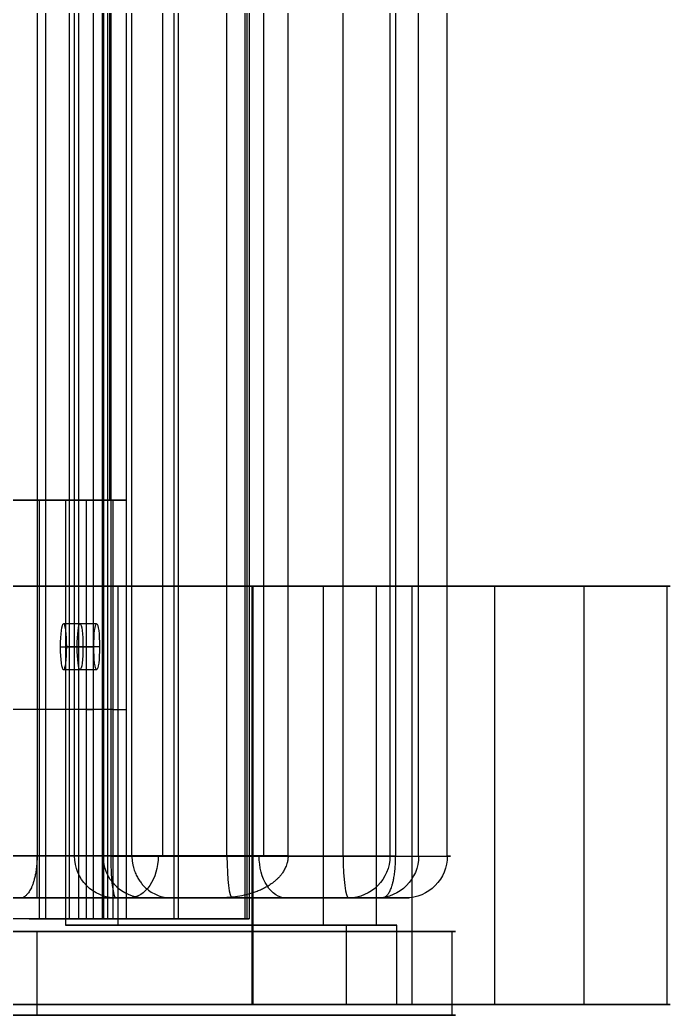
# Model space of a CAD drawing. Header units: millimetres. Extents: x -1488 to 3198, y -4194 to 3775.
# Drawn here: x -879.3 to -801.6, y -4194.1 to -4075.2 of the extents above; entities that cross this region are included whole.
import ezdxf

# ---------------------------------------------------------------- set-up
doc = ezdxf.new("R2010")
doc.units = ezdxf.units.MM
doc.header["$MEASUREMENT"] = 0
doc.layers.add('Domyślny', color=7, linetype='Continuous', true_color=0x000000)
doc.layers.add('Warstwa 01', color=7, linetype='Continuous', true_color=0xffffff)

# ---------------------------------------------------------------- blocks, each defined once
blk = doc.blocks.new('deska 2 siedziska awki Soft 02.412 SC')
at = {"layer": 'Domyślny'}
for p, q in [((5, 0), (1795, 0)), ((0, -73.02918409690243), (0, -5.000000000000011)), ((5, -32.49999999999999, -19.00000000000001), (1795, -32.49999999999999, -19.00000000000001)), ((5, -32.49999999999999, 19), (1795, -32.49999999999999, 19)), ((0, -43.46073951743067, 14), (0, -43.46073951743067, -14.00000000000001)), ((-6.777312255767035e-14, -58.02918409689916, 14), (-5.467477183844069e-14, -81.92147903486129, -8.299475275426502)), ((4.999999999999941, -59.99999999999999, -19.00000000000002), (1795, -59.99999999999999, -19.00000000000001)), ((4.999999999999893, -59.99999999999997, 18.99999999999999), (4.999999999999893, -89.9999999999999, -8.999999999993996)), ((5.000000000000199, -75, 5.000000000003046), (1795, -75, 5.000000000003046))]:
    blk.add_line(p, q, dxfattribs=at)
for centre, radius, start, end in [((5, -5.000000000000057, -14), 5.000000000000057, 90.00000000000092, 179.9999999999993), ((5, -5.000000000000053, 14), 5.000000000000053, 90.00000000000092, 179.9999999999994), ((4.999999999999893, -5), 5, 90, 180)]:
    blk.add_arc(centre, radius, start, end, dxfattribs=at)
at = {"layer": 'Domyślny', "extrusion": (1, 3.907985046680554e-15, 5.329070518200754e-15)}
blk.add_arc((-5.000000000000021, 13.99999999999997, 4.999999999999995), 5.000000000000002, 0, 89.99999999999994, dxfattribs=at)
at = {"layer": 'Domyślny', "extrusion": (1, 9.59232693276136e-15, -5.329070518200751e-15)}
blk.add_arc((-5.000000000000055, -13.99999999999997, 4.999999999999995), 5.000000000000007, 270.0000000000001, 0, dxfattribs=at)
at = {"layer": 'Domyślny', "extrusion": (0, 1, 0)}
for centre, radius, start, end in [((-5.000000000000007, -13.99999999999994, -5), 5.000000000000064, 270.0000000000007, 359.9999999999993), ((-4.999999999999893, -14.00000000000001, -32.5), 5.000000000000007, 270, 0), ((-4.999999999999893, 14, -32.50000000000001), 5, 2.035554996136651e-14, 90.00000000000001)]:
    blk.add_arc(centre, radius, start, end, dxfattribs=at)
at = {"layer": 'Domyślny', "extrusion": (-3.552713678800563e-16, 1, 3.808286442236154e-30)}
blk.add_arc((-4.999999999999998, 13.99999999999995, -5), 5.000000000000053, 6.106664988409887e-13, 89.999999999999, dxfattribs=at)
at = {"layer": 'Domyślny', "extrusion": (1, -3.017028121807763e-15, -1.451433147476768e-14)}
blk.add_arc((-60.00000000000001, 30.99999999997551), 44.99999999997554, 240.8469642050369, 270.0000000000001, dxfattribs=at)
at = {"layer": 'Domyślny', "extrusion": (-2.842170943040396e-15, 1, -2.842170943040401e-15)}
blk.add_arc((-4.999999999999725, -14.00000000000022, -59.99999999999994), 4.999999999999966, 269.9999999999995, 4.071109992273329e-13, dxfattribs=at)
at = {"layer": 'Domyślny', "extrusion": (1, 6.91713353262626e-15, 1.035971308738098e-14)}
blk.add_arc((-60.00000000000009, 30.99999999997522, 4.999999999999329), 49.9999999999753, 233.1301023541349, 270.0000000000001, dxfattribs=at)
at = {"layer": 'Domyślny', "extrusion": (0, 0.7310552682429424, 0.6823182503599325)}
blk.add_arc((-4.999999999999893, 49.8291451182119, -50.69716619206955), 5.000000000000025, 0, 90.00000000000159, dxfattribs=at)
at = {"layer": 'Domyślny'}
for points in [[(4.99999999999992, 8.881784197001252e-16, 14), (4.99999999999992, 4.440892098500626e-16), (4.99999999999992, 0, -14)], [(1795, 1.221245327087672e-15, 14), (900.0000000000001, 1.054711873393899e-15, 14), (4.99999999999992, 8.881784197001252e-16, 14)], [(4.99999999999992, 0, -14), (900.0000000000001, 1.665334536937735e-16, -14), (1795, 3.33066907387547e-16, -14)], [(-7.127635855121339e-14, -59.99999999999999, -14.00000000000001), (-6.408762914277196e-14, -32.49999999999999, -14.00000000000001), (-5.689889973433052e-14, -5, -14)], [(-5.347573562439865e-14, -5, 14), (-6.06244290910345e-14, -31.51459204844958, 14), (-6.777312255767035e-14, -58.02918409689916, 14)], [(-5.689889973433052e-14, -5, -14), (-5.518731767936458e-14, -5), (-5.347573562439865e-14, -5, 14)], [(1795, -4.999999999999999, -19), (900.0000000000001, -5, -19), (4.999999999999941, -5, -19.00000000000001)], [(4.999999999999941, -5, -19.00000000000001), (4.999999999999941, -32.49999999999999, -19.00000000000001), (4.999999999999941, -59.99999999999999, -19.00000000000002)], [(4.999999999999913, -4.999999999999998, 19), (900.0000000000001, -4.999999999999999, 19), (1795, -5, 19)], [(5.000000000000005, -59.99999999999998, 19), (4.999999999999959, -32.49999999999999, 19), (4.999999999999913, -4.999999999999998, 19)], [(5.000000000000005, -59.99999999999998, 19), (900.0000000000001, -60.00000000000003, 19.00000000000004), (1795, -60.00000000000007, 19.00000000000009)], [(5.000000000000045, -89.99999999999997, -8.999999999993925), (5.000000000000025, -74.99999999999997, 5.000000000003036), (5.000000000000005, -59.99999999999998, 19)], [(1795, -90.00000000000001, -8.999999999993904), (900, -90, -8.999999999993914), (5.000000000000045, -89.99999999999997, -8.999999999993925)]]:
    blk.add_open_spline(points, degree=2, dxfattribs=at)
for points, knots in [([(5.000000000000005, -59.99999999999998, 19), (4.72532901877962, -59.99999999575065, 18.99999998922491), (4.458807488851776, -59.99108851075926, 18.97740298641251), (4.074373632823956, -59.96661066278976, 18.91528836068768), (3.948919600405973, -59.95657680957707, 18.88984614427481), (3.708146845143739, -59.93369397055076, 18.83182974702109), (3.592242437302162, -59.92081734161376, 18.79916987661841), (3.257680095272394, -59.87877396853477, 18.69246821659036), (3.053350630052964, -59.84633111585716, 18.61018264969438), (2.677788817790937, -59.77646317567525, 18.43288362237512), (2.505353627241986, -59.73876960929942, 18.33728943953875), (2.186965391650421, -59.66019356000624, 18.13788651462889), (2.040682096296731, -59.61918397033568, 18.03388594098138), (1.769755708134146, -59.53503951563203, 17.82037155490229), (1.645067049770487, -59.49184759058, 17.71082794714896), (1.413940247741778, -59.40401651583306, 17.48796803686197), (1.307432992408981, -59.3593162435894, 17.37459093979766), (1.11018934727785, -59.26890507202619, 17.14519475071054), (1.019352163758883, -59.22312339558881, 17.02906059386668), (0.7677191934180726, -59.08468469682519, 16.6778285849388), (0.6273879208844364, -58.9908066304538, 16.4396503306108), (0.3919333969599988, -58.8013143063176, 15.9589199737433), (0.2968722855886675, -58.70567938032976, 15.71630386133814), (0.1466004806394502, -58.51346240516184, 15.22867542920076), (0.09142140764076685, -58.41689890206884, 14.98363598227217), (0.01810667373861188, -58.22325040938124, 14.49236251367372), (8.633865771805344e-09, -58.12622104250333, 14.24618470313188), (-6.777312255767035e-14, -58.02918409689916, 14)], [-3.141592653589838, -3.141592653589838, -3.141592653589838, -3.141592653589838, -3.043630979716903, -3.043630979716903, -2.994650131102492, -2.994650131102492, -2.94566928248808, -2.94566928248808, -2.847502017435984, -2.847502017435984, -2.749334752383887, -2.749334752383887, -2.651094920104579, -2.651094920104579, -2.55285508782527, -2.55285508782527, -2.454640974128505, -2.454640974128505, -2.356426860431741, -2.356426860431741, -2.160018814784852, -2.160018814784852, -1.963614395466577, -1.963614395466577, -1.767199664258033, -1.767199664258033, -1.570796326794897, -1.570796326794897, -1.570796326794897, -1.570796326794897]), ([(-5.467477183844069e-14, -81.92147903486129, -8.299475275426502), (-4.990883497516882e-14, -82.2600236871917, -8.340637262619236), (0.0120569307293544, -82.59978169173958, -8.380417141982647), (0.06222063213754182, -83.28173905319113, -8.45706803678475), (0.1003026527972248, -83.62388942293902, -8.493991405509426), (0.2058294020076687, -84.31046121122466, -8.564903894103468), (0.2732345896440093, -84.65487531960677, -8.598920510224605), (0.4428264435115453, -85.34566266233281, -8.664074502637225), (0.5449096528173111, -85.69202117866558, -8.6952417090199), (0.7310421566703257, -86.21266372002374, -8.73982383395084), (0.7986355670741384, -86.38641246828365, -8.75431481511054), (0.9467770969205612, -86.73417127046227, -8.782551994444963), (1.027334496717791, -86.90821082761296, -8.796285391387137), (1.20397439678319, -87.25633169356796, -8.823086295592612), (1.300108221518941, -87.43048043026441, -8.836084072579917), (1.511915763250181, -87.77856793968435, -8.861411179038036), (1.627611453497734, -87.952546835291, -8.873651330350881), (1.820794384918874, -88.21303612193228, -8.891519313750912), (1.888461722845224, -88.29976230005516, -8.897399141034663), (2.031737174548213, -88.47294479333084, -8.908958298502013), (2.107355933881702, -88.5594109119344, -8.914625252369351), (2.268481666400499, -88.73191812660349, -8.925717508308836), (2.354010934479932, -88.81798347202174, -8.931128093254614), (2.537723873472959, -88.98934067311048, -8.941739336939385), (2.635845012093531, -89.0746551975935, -8.946966245703805), (2.849369038134931, -89.24391147583825, -8.95715571515922), (2.964604863102264, -89.3278871357855, -8.962151455576912), (3.157114786366381, -89.45204758743444, -8.969383570128882), (3.224515515598659, -89.49310596690098, -8.971777650552163), (3.367848023738324, -89.57423714138473, -8.976435849443012), (3.443871117899107, -89.61439077943652, -8.978716285242315), (3.607500753322083, -89.69314335738125, -8.983149707400559), (3.695140812193034, -89.73179316472438, -8.985302173302097), (3.886815695954612, -89.80625188117703, -8.98945957167278), (3.991035133090739, -89.84222108243554, -8.991470138521617), (4.166290238572417, -89.8917374674088, -8.99421407737903), (4.22807040991206, -89.90753142450352, -8.995086587115345), (4.359486877850826, -89.93671485536338, -8.996676881851283), (4.429761869440867, -89.95025222779446, -8.99741204022592), (4.579754000509926, -89.97345720952347, -8.99864762934788), (4.660071958050009, -89.98315042027417, -8.999149716576074), (4.82619683368027, -89.99640005303112, -8.999826586056669), (4.911839323031174, -89.9999999982834, -8.999999999911228), (5.000000000000045, -89.99999999999997, -8.999999999993925)], [-1.449418269340938e-05, -1.449418269340938e-05, -1.449418269340938e-05, -1.449418269340938e-05, 0.001288826792010459, 0.001288826792010459, 0.002592153860057172, 0.002592153860057172, 0.003895476337655471, 0.003895476337655471, 0.005198793229289806, 0.005198793229289806, 0.005850458884655028, 0.005850458884655028, 0.00650212454002025, 0.00650212454002025, 0.007153812828084695, 0.007153812828084695, 0.007805501116149144, 0.007805501116149144, 0.00813132787132054, 0.00813132787132054, 0.00845715462649194, 0.00845715462649194, 0.008782981381663335, 0.008782981381663335, 0.009108808136834734, 0.009108808136834734, 0.009434459390076661, 0.009434459390076661, 0.009597285016697625, 0.009597285016697625, 0.009760110643318588, 0.009760110643318588, 0.009922936269939552, 0.009922936269939552, 0.01008576189656052, 0.01008576189656052, 0.010167174709871, 0.010167174709871, 0.01024858752318148, 0.01024858752318148, 0.01033000033649196, 0.01033000033649196, 0.01041141313039212, 0.01041141313039212, 0.01041141313039212, 0.01041141313039212])]:
    blk.add_open_spline(points, degree=3, knots=knots, dxfattribs=at)
blk = doc.blocks.new('blacha nona przednia awki Soft 02.412 SC')
at = {"layer": 'Domyślny'}
for p, q in [((-877.4999999999999, 58.99999999999997, -23.34314575050776), (-877.4999999999999, 71.88912181746826, -36.232267567976)), ((-852.4999999999999, 57.58578643762691, -24.75735931288089), (-852.4999999999999, 70.47490825509517, -37.64648113034911)), ((-877.4999999999999, 56.17157287525379, -26.17157287525396), (-877.4999999999999, 69.06069469272205, -39.06069469272217)), ((-902.5, 66.85877447110721, -31.20192022161498), (-902.5, 61.20192022161483, -31.20192022161498)), ((-902.5, 65.44456090873412, -29.78770665924188), (-852.4999999999999, 65.44456090873412, -29.78770665924188)), ((-852.4999999999999, 62.61613378398793, -32.6161337839881), (-852.4999999999999, 65.44456090873413, -29.7877066592419)), ((-902.5, 64.03034734636103, -34.03034734636118), (-902.5, 64.03034734636103, -28.37349309686881)), ((-902.5, 62.61613378398795, -32.61613378398808), (-852.4999999999999, 62.61613378398795, -32.61613378398808)), ((-902.5, 58.75735931288068, -23.58578643762707), (-902.5, 53.34314575050763, -23.58578643762707)), ((-852.4999999999999, 58.7573593128807, -23.58578643762707), (-852.4999999999999, 53.34314575050762, -23.58578643762707)), ((-902.5, 56.1715728752538, -26.17157287525398), (-902.5, 56.1715728752538, -21.51668522645229)), ((-852.4999999999999, 56.1715728752538, -26.17157287525398), (-852.4999999999999, 56.1715728752538, -21.51668522645229)), ((-902.5, 53.34314575050763, -23.00000000000009), (-902.5, 7.999999999999909, -23.00000000000009)), ((-25.00000000000001, 53.34314575050763, -23.00000000000017), (-852.5, 53.34314575050763, -23.00000000000017)), ((-902.5, 30.67157287525376, -25.00000000000009), (902.5, 30.67157287525376, -25.00000000000009)), ((-902.5, 30.67157287525378, -21.00000000000009), (902.5, 30.67157287525378, -21.00000000000009)), ((-902.5, 30.67157287525377, -25.00000000000009), (-902.5, 30.67157287525377, -21.00000000000009)), ((-870, 27.74999999999991, -21.00000000000008), (-870, 27.7499999999999, -25.00000000000008)), ((-872.75, 24.99999999999989, -21.00000000000007), (-872.75, 24.99999999999989, -25.00000000000007)), ((-867.25, 24.99999999999989, -21.00000000000007), (-867.25, 24.99999999999989, -25.00000000000007)), ((-870, 22.24999999999988, -25.00000000000006), (-870, 22.24999999999989, -21.00000000000007)), ((-902.5, 7.999999999999916, -21.00000000000001), (-902.5, 1.071797548396258, -21.00000000000001)), ((-902.5, 4, -8.500000000000007), (902.5, 4, -8.500000000000007)), ((-902.5, 3.999999999999964, -8.500000000000009), (-902.5, 1.110223024625157e-16, -8.500000000000009)), ((-902.5, 3.999999999999922, -17.00000000000001), (-902.5, 3.999999999999922, -23.92820286889255)), ((902.5, 2), (-902.5, 2)), ((-902.5, 2, -17.00000000000001), (-902.5, 2)), ((-902.5, 0, -8.500000000000007), (902.5, 0, -8.500000000000007))]:
    blk.add_line(p, q, dxfattribs=at)
at = {"layer": 'Domyślny', "extrusion": (1, 0, 0)}
for centre, radius, start, end in [((53.34314575050763, -29.00000000000016, -902.5), 7.999999999999982, 45.00000000000027, 90), ((53.34314575050761, -29.00000000000018, -877.5), 8.000000000000014, 45.00000000000015, 90), ((53.34314575050761, -29.00000000000014, -902.5), 3.999999999999975, 44.99999999999989, 89.9999999999999), ((53.34314575050761, -29.00000000000018, -877.5), 4.000000000000014, 45.00000000000015, 90), ((7.99999999999993, -17.00000000000006, -902.5), 7.999999999999957, 179.9999999999997, 269.9999999999998), ((7.999999999999932, -17.00000000000003, -902.5), 3.999999999999986, 179.9999999999998, 269.9999999999998)]:
    blk.add_arc(centre, radius, start, end, dxfattribs=at)
at = {"layer": 'Domyślny', "extrusion": (1, -1.089583447761991e-13, -2.630487136924235e-13)}
blk.add_arc((53.34314575041473, -29.00000000022439, -852.5), 7.999999999999975, 45, 89.99999999999994, dxfattribs=at)
at = {"layer": 'Domyślny', "extrusion": (1, -2.066489992151698e-13, -4.988948165560956e-13)}
blk.add_arc((53.34314575033142, -29.00000000042558, -852.4999999999984), 4.000000000000092, 45.00000000000086, 89.99999999999959, dxfattribs=at)
at = {"layer": 'Domyślny'}
for centre, radius, start, end in [((-870, 24.9999999999999, -21.00000000000007), 2.750000000000011, 90, 270), ((-870, 24.99999999999989, -25.00000000000007), 2.750000000000014, 90, 270), ((-870, 24.99999999999989, -23.00000000000007), 2.75, 90, 270), ((-870, 24.9999999999999, -21.00000000000007), 2.750000000000011, 270, 90), ((-870, 24.99999999999989, -25.00000000000007), 2.750000000000014, 270, 90), ((-870, 24.99999999999989, -23.00000000000007), 2.75, 270, 90)]:
    blk.add_arc(centre, radius, start, end, dxfattribs=at)
for points in [[(-902.5, 58.99999999999997, -23.34314575050777), (-902.5, 65.4445609087341, -29.78770665924189), (-902.5, 71.88912181746824, -36.23226756797602)], [(-852.4999999999998, 71.88912181746824, -36.23226756797602), (-852.4999999999998, 65.4445609087341, -29.7877066592419), (-852.4999999999998, 58.99999999999999, -23.34314575050778)], [(-902.5, 56.17157287525379, -26.17157287525397), (-902.5, 62.61613378398793, -32.61613378398809), (-902.5, 69.06069469272207, -39.0606946927222)], [(-852.4999999999998, 69.06069469272205, -39.06069469272221), (-852.4999999999998, 62.61613378398793, -32.61613378398809), (-852.4999999999998, 56.1715728752538, -26.17157287525397)], [(-852.4999999999998, 58.99999999999999, -23.34314575050778), (-877.4999999999999, 58.99999999999998, -23.34314575050777), (-902.5, 58.99999999999997, -23.34314575050777)], [(-902.5, 58.99999999999997, -23.34314575050777), (-902.5, 57.58578643762688, -24.75735931288087), (-902.5, 56.17157287525379, -26.17157287525397)], [(-852.4999999999998, 58.99999999999999, -23.34314575050778), (-852.4999999999998, 57.58578643762689, -24.75735931288087), (-852.4999999999998, 56.1715728752538, -26.17157287525397)], [(-852.4999999999998, 56.1715728752538, -26.17157287525397), (-877.4999999999999, 56.17157287525379, -26.17157287525397), (-902.5, 56.17157287525379, -26.17157287525397)], [(-902.5, 53.34314575050762, -25.00000000000017), (-902.5, 30.67157287525376, -25.00000000000009), (-902.5, 7.999999999999909, -25.00000000000001)], [(-852.4999999999998, 53.34314575050762, -25.00000000000017), (-877.4999999999999, 53.34314575050762, -25.00000000000017), (-902.5, 53.34314575050762, -25.00000000000017)], [(-902.5, 53.34314575050763, -21.00000000000017), (-902.5, 30.67157287525377, -21.00000000000009), (-902.5, 7.999999999999918, -21.00000000000001)], [(-852.4999999999998, 53.34314575050763, -21.00000000000017), (-877.4999999999999, 53.34314575050763, -21.00000000000017), (-902.5, 53.34314575050763, -21.00000000000017)], [(-902.5, 53.34314575050763, -21.00000000000017), (-902.5, 53.34314575050762, -23.00000000000017), (-902.5, 53.34314575050762, -25.00000000000017)], [(-25.00000000000001, 53.34314575050762, -25.00000000000017), (-438.7499999999999, 53.34314575050762, -25.00000000000017), (-852.4999999999998, 53.34314575050762, -25.00000000000017)], [(-25.00000000000002, 53.34314575050762, -21.00000000000017), (-438.7499999999999, 53.34314575050763, -21.00000000000017), (-852.4999999999998, 53.34314575050763, -21.00000000000017)], [(-852.4999999999998, 53.34314575050763, -21.00000000000017), (-852.4999999999998, 53.34314575050762, -23.00000000000017), (-852.4999999999998, 53.34314575050762, -25.00000000000017)], [(-902.5, 7.999999999999909, -25.00000000000001), (0, 7.999999999999909, -25.00000000000001), (902.5, 7.999999999999909, -25.00000000000001)], [(-902.5, 7.999999999999918, -21.00000000000001), (0, 7.999999999999918, -21.00000000000001), (902.5, 7.999999999999918, -21.00000000000001)], [(-902.5, 7.999999999999918, -21.00000000000001), (-902.5, 7.999999999999913, -23.00000000000001), (-902.5, 7.999999999999909, -25.00000000000001)], [(-902.5, 3.999999999999947, -17.00000000000001), (0, 3.999999999999947, -17.00000000000001), (902.5, 3.999999999999947, -17.00000000000001)], [(-902.5, 4), (-902.5, 3.999999999999973, -8.500000000000007), (-902.5, 3.999999999999947, -17.00000000000001)], [(902.5, 4), (0, 4), (-902.5, 4)], [(-902.5, 0), (-902.5, 2), (-902.5, 4)], [(-902.5, -2.664535259100376e-14, -17.00000000000001), (-902.5, 1.99999999999996, -17.00000000000001), (-902.5, 3.999999999999947, -17.00000000000001)], [(902.5, 0), (0, 0), (-902.5, 0)], [(-902.5, 0), (-902.5, -1.332267629550188e-14, -8.500000000000007), (-902.5, -2.664535259100376e-14, -17.00000000000001)], [(-902.5, -2.664535259100376e-14, -17.00000000000001), (0, -2.664535259100376e-14, -17.00000000000001), (902.5, -2.664535259100376e-14, -17.00000000000001)]]:
    blk.add_open_spline(points, degree=2, dxfattribs=at)
blk = doc.blocks.new('deska 2 siedziska awki Soft 02.412 SC 01')
at = {"layer": 'Domyślny'}
for p, q in [((1800, -73.02918409690244), (1800, -4.999999999999998)), ((1800, -58.0291840968991, 14.00000000000019), (1800, -81.9214790348612, -8.29947527542637)), ((4.999999999999941, -59.99999999999999, -19.00000000000002), (1795, -59.99999999999999, -19.00000000000001)), ((5.000000000000199, -75, 5.000000000003046), (1795, -75, 5.000000000003046))]:
    blk.add_line(p, q, dxfattribs=at)
at = {"layer": 'Domyślny', "extrusion": (1, 0, 0)}
blk.add_arc((-60.00000000000001, 30.99999999997557, 1795), 49.99999999997559, 233.1301023541349, 270, dxfattribs=at)
at = {"layer": 'Domyślny', "extrusion": (-2.84217094304028e-15, 1, 1.421085471520208e-15)}
blk.add_arc((-1795, -13.99999999999991, -60.00000000000512), 5.000000000000227, 180.0000000000001, 270, dxfattribs=at)
at = {"layer": 'Domyślny', "extrusion": (1, 1.154382231963868e-13, 4.040334926097977e-13)}
blk.add_arc((-60.00000000020793, 30.99999999924653, 1799.999999999988), 44.9999999999738, 240.846964205036, 270.0000000000002, dxfattribs=at)
at = {"layer": 'Domyślny', "extrusion": (0, 0.7310552682429371, 0.6823182503599382)}
blk.add_arc((-1795, 49.82914511821237, -50.69716619206908), 5.000000000000055, 90, 179.9999999999999, dxfattribs=at)
at = {"layer": 'Domyślny'}
for points in [[(1795, -59.99999999999999, -19.00000000000001), (1795, -32.49999999999999, -19.00000000000001), (1795, -4.999999999999999, -19)], [(1795, -5, 19), (1795, -32.50000000000004, 19.00000000000005), (1795, -60.00000000000007, 19.00000000000009)], [(1800, -4.999999999999998, 14), (1800, -31.51459204844955, 14.0000000000001), (1800, -58.0291840968991, 14.00000000000019)], [(1800, -59.99999999999999, -14.00000000000001), (1800, -32.49999999999999, -14), (1800, -4.999999999999996, -14)], [(5.000000000000005, -59.99999999999998, 19), (900.0000000000001, -60.00000000000003, 19.00000000000004), (1795, -60.00000000000007, 19.00000000000009)], [(1795, -60.00000000000007, 19.00000000000009), (1795, -75.00000000000004, 5.000000000003094), (1795, -90.00000000000001, -8.999999999993904)], [(1795, -90.00000000000001, -8.999999999993904), (900, -90, -8.999999999993914), (5.000000000000045, -89.99999999999997, -8.999999999993925)]]:
    blk.add_open_spline(points, degree=2, dxfattribs=at)
for points, knots in [([(1795, -60.00000000000007, 19.00000000000009), (1795.274670854134, -60.00000000000007, 19.00000000000009), (1795.541192450044, -59.99109644027518, 18.9773998722959), (1795.925626367176, -59.96660915334998, 18.91528895565336), (1796.051080399595, -59.95658476601375, 18.8898430081404), (1796.291853154857, -59.93372773936999, 18.83181643659594), (1796.407757562698, -59.92085684116151, 18.7991543073512), (1796.742319904727, -59.87878838056491, 18.69246253589933), (1796.946649369946, -59.84636095489734, 18.61017088824395), (1797.322211182209, -59.77646391853763, 18.43288332956638), (1797.494646372758, -59.7387943432379, 18.33727969033119), (1797.813034608349, -59.66018152319012, 18.13789125909901), (1797.959317903704, -59.61920031031973, 18.03387950036152), (1798.230244291866, -59.53502979488811, 17.8203753864618), (1798.35493295023, -59.49186187646256, 17.71082231618028), (1798.586059752258, -59.40400986230936, 17.48797065943631), (1798.692567007591, -59.35932896932518, 17.3745859237814), (1798.889810652722, -59.26890332622733, 17.1451954388403), (1798.980647836241, -59.22313180727113, 17.02905727829141), (1799.232280806582, -59.08468613752883, 16.67782801706695), (1799.372612079115, -58.99080282275523, 16.43965183146593), (1799.60806660304, -58.8013210886139, 15.95891730041202), (1799.703127714411, -58.70569410375992, 15.71629805790413), (1799.85339951936, -58.51349755746041, 15.22866157345907), (1799.908578592359, -58.41689592841904, 14.98363715437558), (1799.981893335001, -58.22325880256059, 14.49235913773006), (1800, -58.12622099623606, 14.24618458574532), (1800, -58.0291840968991, 14.00000000000019)], [0, 0, 0, 0, 0.09796169285220743, 0.09796169285220743, 0.1469425392783111, 0.1469425392783111, 0.1959233857044149, 0.1959233857044149, 0.294090646370509, 0.294090646370509, 0.3922579070366031, 0.3922579070366031, 0.4904977349265717, 0.4904977349265717, 0.5887375628165403, 0.5887375628165403, 0.6869516721251128, 0.6869516721251128, 0.7851657814336851, 0.7851657814336851, 0.9815738183050942, 0.9815738183050942, 1.177978228848052, 1.177978228848052, 1.374392951280817, 1.374392951280817, 1.570796326794897, 1.570796326794897, 1.570796326794897, 1.570796326794897]), ([(1795, -90.00000000000001, -8.999999999993904), (1795.088159995647, -90.00000000000001, -8.999999999993912), (1795.173801904257, -89.99640010737481, -8.999826589087926), (1795.339925679793, -89.98315065667221, -8.99914972988462), (1795.42024315555, -89.9734575736878, -8.998647649768179), (1795.570234466916, -89.95025287397186, -8.997412076744679), (1795.640509129586, -89.9367156530917, -8.996676926568782), (1795.771925015288, -89.90753253307396, -8.995086649586511), (1795.833704918545, -89.89173873956875, -8.994214148615212), (1796.008959327585, -89.84222284329388, -8.991470237701467), (1796.113178389229, -89.80625397434166, -8.989459688166978), (1796.304852622037, -89.73179591958463, -8.985302327307986), (1796.392492396865, -89.69314644503095, -8.983149879940216), (1796.556121537963, -89.6143945233142, -8.978716497464703), (1796.63214440799, -89.57424121319747, -8.97643608080271), (1796.775476511562, -89.49311069164031, -8.971777924047736), (1796.842877039989, -89.45205264524635, -8.969383863086508), (1797.035386449474, -89.32789316689242, -8.962151810598906), (1797.150621971319, -89.2439181611497, -8.957156112521641), (1797.364146918185, -89.07466203679319, -8.94696666338412), (1797.462269034132, -88.98934700230735, -8.941739725781696), (1797.645983704025, -88.8179887611344, -8.931128425644392), (1797.731513719708, -88.73192288571347, -8.92571781117072), (1797.892640786514, -88.55941460380143, -8.91462549283259), (1797.968260132482, -88.47294794712975, -8.908958505938568), (1798.111536643474, -88.29976437302058, -8.89739927984441), (1798.179204453277, -88.2130376525775, -8.891519416905576), (1798.372387571508, -87.95254822021916, -8.873651427604615), (1798.488083064407, -87.77856972836418, -8.861411305314656), (1798.699890286602, -87.43048301901679, -8.83608426396055), (1798.796023984263, -87.25633468371636, -8.823086520602557), (1798.972664025443, -86.90821393976753, -8.796285635468413), (1799.053221632673, -86.73417410488008, -8.782552221343447), (1799.20136352495, -86.38641474798854, -8.754315003824715), (1799.268957090828, -86.21266572251214, -8.739824002595897), (1799.455089936609, -85.69202253008007, -8.69524182888136), (1799.557173296445, -85.34566363936065, -8.6640745929735), (1799.726765087472, -84.65487671784517, -8.598920644646624), (1799.794170177986, -84.31046339778038, -8.564904111761523), (1799.899697083861, -83.62389168292371, -8.493991647593194), (1799.937779231993, -83.2817406064058, -8.457068208840319), (1799.987943049307, -82.59978225753527, -8.38041720853242), (1800, -82.26002396923094, -8.340637296903655), (1800, -81.9214790348612, -8.29947527542637)], [0, 0, 0, 0, 8.148778614978211e-05, 8.148778614978211e-05, 0.0001629755722995642, 0.0001629755722995642, 0.0002444633584493464, 0.0002444633584493464, 0.0003259511445991285, 0.0003259511445991285, 0.0004889267168986927, 0.0004889267168986927, 0.0006519022891982569, 0.0006519022891982569, 0.0008148778614978212, 0.0008148778614978212, 0.0009778534337973855, 0.0009778534337973855, 0.001303804578396514, 0.001303804578396514, 0.001629935785443942, 0.001629935785443942, 0.00195606699249137, 0.00195606699249137, 0.002282198199538798, 0.002282198199538798, 0.002608329406586226, 0.002608329406586226, 0.003260621039857285, 0.003260621039857285, 0.003912912673128344, 0.003912912673128344, 0.004565184188225797, 0.004565184188225797, 0.00521745570332325, 0.00521745570332325, 0.006521983627884052, 0.006521983627884052, 0.007826512745267928, 0.007826512745267928, 0.009131052132475165, 0.009131052132475165, 0.01043558383194978, 0.01043558383194978, 0.01043558383194978, 0.01043558383194978])]:
    blk.add_open_spline(points, degree=3, knots=knots, dxfattribs=at)

msp = doc.modelspace()

# ---------------------------------------------------------------- linework, layer by layer
at = {"layer": 'Warstwa 01'}
for points in [[(-851.59891889494, -4142.867937086089, 487.144736735097), (-1081.229549258668, -4142.867937086089, 487.1447367350973), (-1310.860179622396, -4142.867937086089, 487.1447367350976)], [(-843.0630685307042, -4142.86793708609, 248.8572327111103), (-858.4672777430288, -4142.86793708609, 236.0681170850303), (-873.8714869553544, -4142.86793708609, 223.2790014589503)], [(-873.8714869553548, -4142.86793708609, 223.2790014589503), (-873.8714869553548, -4163.121332717434, 223.2790014589505), (-873.8714869553548, -4183.374728348778, 223.2790014589506)], [(-873.8714869553544, -4142.86793708609, 223.2790014589503), (-870.7378233702191, -4142.86793708609, 219.5045724149253), (-867.6041597850838, -4142.86793708609, 215.7301433709004)], [(-867.6041597850838, -4142.86793708609, 215.7301433709004), (-867.6041597850838, -4163.121332717433, 215.7301433709005), (-867.6041597850838, -4183.374728348776, 215.7301433709007)], [(-867.6041597850838, -4142.86793708609, 215.7301433709004), (-852.1665324709719, -4142.86793708609, 228.5470038790362), (-836.7289051568599, -4142.86793708609, 241.363864387172)], [(-851.59891889494, -4142.867937086089, 487.144736735097), (-851.59891889494, -4167.867937086088, 487.1447367350971), (-851.59891889494, -4192.867937086087, 487.1447367350973)], [(-851.4901193600684, -4142.86793708609, 477.245232126908), (-851.4901193600684, -4167.867937086089, 477.2452321269082), (-851.4901193600684, -4192.867937086088, 477.2452321269084)], [(-843.0630685307046, -4142.86793708609, 248.8572327111103), (-843.0630685307046, -4163.121332717434, 248.8572327111104), (-843.0630685307046, -4183.374728348778, 248.8572327111106)], [(-836.7289051568599, -4142.86793708609, 241.3638643871721), (-836.7289051568599, -4163.121332717434, 241.3638643871722), (-836.7289051568599, -4183.374728348778, 241.3638643871723)], [(-832.4610180033775, -4142.86793708609, 268.1941193733171), (-832.4610180033775, -4167.867937086089, 268.1941193733173), (-832.4610180033775, -4192.867937086088, 268.1941193733174)], [(-822.5928377870919, -4142.86793708609, 267.1463799367805), (-822.5928377870919, -4167.867937086089, 267.1463799367806), (-822.5928377870919, -4192.867937086088, 267.1463799367808)], [(-822.5928377870919, -4142.86793708609, 267.1463799367805), (-812.2914204748248, -4142.86793708609, 349.0248420776593), (-801.9900080746525, -4142.86793708609, 430.903265175854)], [(-811.8921009273002, -4142.86793708609, 431.5886486883001), (-811.8921009273002, -4167.867937086089, 431.5886486883003), (-811.8921009273002, -4192.867937086088, 431.5886486883005)], [(-801.9900080746525, -4142.86793708609, 430.903265175854), (-801.9900080746525, -4167.867937086089, 430.9032651758541), (-801.9900080746525, -4192.867937086088, 430.9032651758543)], [(-873.8714869553548, -4183.374728348778, 223.2790014589506), (-858.4672777430302, -4183.374728348776, 236.0681170850298), (-843.0630685307046, -4183.374728348778, 248.8572327111106)], [(-867.6041597850838, -4183.374728348778, 215.7301433709007), (-870.7378233702191, -4183.374728348776, 219.5045724149255), (-873.8714869553548, -4183.374728348778, 223.2790014589506)], [(-836.7289051568599, -4183.374728348778, 241.3638643871723), (-852.1665361515893, -4183.374728348776, 228.5470008232589), (-867.6041597850838, -4183.374728348778, 215.7301433709007)], [(-840.3236979236311, -4183.374728348778, 251.4384365352234), (-840.3236979236309, -4188.121332717433, 251.4384365352236), (-840.3236979236307, -4192.867937086086, 251.4384365352239)], [(-834.2710504773314, -4192.867937086087, 243.5825855938588), (-834.2710504773319, -4188.121332717433, 243.5825855938586), (-834.2710504773323, -4183.374728348777, 243.5825855938583)], [(-1340.27364794589, -4184.117115089797, 272.1365272724687), (-1108.768986412415, -4184.117115089797, 272.1365272724684), (-877.2643248789391, -4184.117115089797, 272.136527272468)], [(-877.2643248789391, -4194.117115089797, 272.136527272468), (-877.2643248789391, -4189.117115089797, 272.136527272468), (-877.2643248789391, -4184.117115089797, 272.136527272468)], [(-827.6554140586522, -4194.117115089797, 215.8950557132248), (-827.6554140586522, -4189.117115089797, 215.8950557132248), (-827.6554140586522, -4184.117115089797, 215.8950557132248)], [(-851.59891889494, -4192.867937086087, 487.1447367350973), (-1081.229549258668, -4192.867937086087, 487.1447367350976), (-1310.860179622396, -4192.867937086087, 487.144736735098)], [(-822.5928377870919, -4192.867937086088, 267.1463799367808), (-812.2914204748248, -4192.867937086088, 349.0248420776596), (-801.9900080746525, -4192.867937086088, 430.9032651758543)], [(-1340.27364794589, -4194.117115089797, 272.1365272724687), (-1108.768986412415, -4194.117115089797, 272.1365272724684), (-877.2643248789391, -4194.117115089797, 272.136527272468)]]:
    msp.add_open_spline(points, degree=2, dxfattribs=at)
for points, knots in [([(-1309.212736629001, -4142.86793708609, 477.2452321269052), (-1196.398445121323, -4142.86793708609, 477.245232126905), (-1083.584153613647, -4142.86793708609, 477.2452321269049), (-967.5371364868581, -4142.86793708609, 477.2452321269064), (-851.4901193600684, -4142.86793708609, 477.245232126908)], [5009.033172959468, 5009.033172959468, 5009.033172959468, 5234.661755974822, 5234.661755974822, 5466.755790228401, 5466.755790228401, 5466.755790228401]), ([(-811.8921009273002, -4142.86793708609, 431.5886486883001), (-811.9410545009772, -4142.86793708609, 431.245956932077), (-811.9900080746534, -4142.86793708609, 430.9032651758539), (-822.2255105986808, -4142.86793708609, 349.5487116710271), (-832.4610180033775, -4142.86793708609, 268.1941193733171)], [5535.263251924191, 5535.263251924191, 5535.263251924191, 5535.955593311253, 5535.955593311253, 5699.947447747323, 5699.947447747323, 5699.947447747323]), ([(-827.6554140586522, -4184.117115089797, 215.8950557132248), (-853.5953064136966, -4184.117115089797, 9.71774731493798), (-879.53519876874, -4184.117115089797, -196.4595610833489), (-880.8816494726034, -4184.117115089797, -207.1615169054404), (-882.2281001764668, -4184.117115089797, -217.8634727275318)], [-1639.754321304241, -1639.754321304241, -1639.754321304241, -1224.148929068993, -1224.148929068993, -1202.576280838799, -1202.576280838799, -1202.576280838799]), ([(-1309.212736629001, -4192.867937086088, 477.2452321269055), (-1196.398445121323, -4192.867937086088, 477.2452321269053), (-1083.584153613647, -4192.867937086088, 477.2452321269052), (-967.5371364868581, -4192.867937086088, 477.2452321269068), (-851.4901193600684, -4192.867937086088, 477.2452321269084)], [5009.033172959468, 5009.033172959468, 5009.033172959468, 5234.661755974822, 5234.661755974822, 5466.755790228401, 5466.755790228401, 5466.755790228401]), ([(-811.8921009273002, -4192.867937086088, 431.5886486883005), (-811.9410545009772, -4192.867937086088, 431.2459569320773), (-811.9900080746534, -4192.867937086088, 430.9032651758542), (-822.2255105986808, -4192.867937086088, 349.5487116710275), (-832.4610180033775, -4192.867937086088, 268.1941193733174)], [5535.263251924191, 5535.263251924191, 5535.263251924191, 5535.955593311253, 5535.955593311253, 5699.947447747323, 5699.947447747323, 5699.947447747323]), ([(-827.6554140586522, -4194.117115089797, 215.8950557132248), (-853.5953064136966, -4194.117115089797, 9.71774731493798), (-879.53519876874, -4194.117115089797, -196.4595610833489), (-880.8816494726034, -4194.117115089797, -207.1615169054404), (-882.2281001764668, -4194.117115089797, -217.8634727275318)], [-1639.754321304241, -1639.754321304241, -1639.754321304241, -1224.148929068993, -1224.148929068993, -1202.576280838799, -1202.576280838799, -1202.576280838799])]:
    msp.add_open_spline(points, degree=2, knots=knots, dxfattribs=at)
for points, weights, knots in [([(-801.9900080746525, -4142.86793708609, 430.903265175854), (-799.1728333292895, -4142.867937086089, 453.2949705200048), (-814.101761816288, -4142.867937086089, 470.219851413945), (-829.030694208394, -4142.86793708609, 487.1447367350976), (-851.59891889494, -4142.867937086089, 487.144736735097)], [0.9999999577787065, 0.9114555311540457, 1, 0.9114555100433939, 1], [6007.670030114174, 6007.670030114174, 6007.670030114174, 6050.068831125285, 6050.068831125285, 6092.467642245059, 6092.467642245059, 6092.467642245059]), ([(-851.4901193600684, -4142.86793708609, 477.245232126908), (-833.2337215659139, -4142.867937086089, 477.2452321269067), (-821.2720507789694, -4142.86793708609, 463.4534051122153), (-809.3103799920244, -4142.867937086089, 449.6615780975236), (-811.8921009273002, -4142.86793708609, 431.5886486883001)], [0.9999999577787065, 0.9097263832776863, 0.9999999577787065, 0.9097263832776863, 0.9999999577787065], [5466.755790228401, 5466.755790228401, 5466.755790228401, 5501.009521076296, 5501.009521076296, 5535.263251924191, 5535.263251924191, 5535.263251924191]), ([(-840.3236979236314, -4183.374728348778, 251.4384365352234), (-839.758078031606, -4183.374728348776, 250.8383072254123), (-839.212556757949, -4183.374728348777, 250.2198514139458), (-836.4662494460242, -4183.374728348778, 247.1063711535928), (-834.2710504773324, -4183.374728348778, 243.5825855938583)], [0.9932080535874996, 0.9964627149451479, 1, 0.9824428609403604, 0.9718483941398437], [-1683.846927436886, -1683.846927436886, -1683.846927436886, -1682.153127369684, -1682.153127369684, -1673.746034681946, -1673.746034681946, -1673.746034681946]), ([(-877.2643248789391, -4184.117115089797, 272.136527272468), (-854.6961001923953, -4184.117115089797, 272.1365272724687), (-839.7671678002871, -4184.117115089797, 255.2116419513161), (-824.8382354081778, -4184.117115089797, 238.2867566301634), (-827.6554140586522, -4184.117115089797, 215.8950557132248)], [1, 0.9114555100433939, 1, 0.9114555100433939, 1], [-1724.551933435126, -1724.551933435126, -1724.551933435126, -1682.153127369684, -1682.153127369684, -1639.754321304241, -1639.754321304241, -1639.754321304241]), ([(-801.9900080746525, -4192.867937086088, 430.9032651758543), (-799.1728333292895, -4192.867937086087, 453.2949705200052), (-814.101761816288, -4192.867937086087, 470.2198514139454), (-829.030694208394, -4192.867937086088, 487.1447367350979), (-851.59891889494, -4192.867937086087, 487.1447367350973)], [0.9999999577787065, 0.9114555311540457, 1, 0.9114555100433939, 1], [6007.670030114174, 6007.670030114174, 6007.670030114174, 6050.068831125285, 6050.068831125285, 6092.467642245059, 6092.467642245059, 6092.467642245059]), ([(-851.4901193600684, -4192.867937086088, 477.2452321269084), (-833.2337215659139, -4192.867937086088, 477.2452321269071), (-821.2720507789694, -4192.867937086088, 463.4534051122156), (-809.3103799920244, -4192.867937086088, 449.6615780975239), (-811.8921009273002, -4192.867937086088, 431.5886486883005)], [0.9999999577787065, 0.9097263832776863, 0.9999999577787065, 0.9097263832776863, 0.9999999577787065], [5466.755790228401, 5466.755790228401, 5466.755790228401, 5501.009521076296, 5501.009521076296, 5535.263251924191, 5535.263251924191, 5535.263251924191]), ([(-840.3236979236309, -4192.867937086087, 251.4384365352239), (-839.7580780316051, -4192.867937086085, 250.8383072254121), (-839.2125567579485, -4192.867937086087, 250.2198514139458), (-836.4662501124963, -4192.867937086086, 247.1063719091702), (-834.2710504773314, -4192.867937086086, 243.5825855938588)], [0.9932080535875015, 0.9964627149451489, 1, 0.9824428651263086, 0.9718483991916794], [-1683.846927436885, -1683.846927436885, -1683.846927436885, -1682.153127033568, -1682.153127033568, -1673.746034681946, -1673.746034681946, -1673.746034681946]), ([(-877.2643248789391, -4194.117115089797, 272.136527272468), (-854.6961001923953, -4194.117115089797, 272.1365272724687), (-839.7671678002871, -4194.117115089797, 255.2116419513161), (-824.8382354081778, -4194.117115089797, 238.2867566301634), (-827.6554140586522, -4194.117115089797, 215.8950557132248)], [1, 0.9114555100433939, 1, 0.9114555100433939, 1], [-1724.551933435126, -1724.551933435126, -1724.551933435126, -1682.153127369684, -1682.153127369684, -1639.754321304241, -1639.754321304241, -1639.754321304241])]:
    msp.add_rational_spline(points, weights, degree=2, knots=knots, dxfattribs=at)
for points, weights in [([(-832.4610180033775, -4142.86793708609, 268.1941193733171), (-833.9410177182993, -4142.867937086089, 256.4306797461894), (-843.0630685307042, -4142.86793708609, 248.8572327111103)], [0.9999999577787065, 0.9300061343736892, 0.9999999577787065]), ([(-836.7289051568599, -4142.86793708609, 241.363864387172), (-824.5661707403194, -4142.867937086089, 251.4617937672774), (-822.5928377870919, -4142.86793708609, 267.1463799367805)], [0.9999999577787065, 0.9300061343736923, 0.9999999577787065]), ([(-843.0630685307046, -4183.374728348778, 248.8572327111106), (-841.612262357595, -4183.374728348776, 250.0617429617292), (-840.3236979236309, -4183.374728348779, 251.4384365352234)], [0.9999999577787065, 0.9881716342406975, 0.9803410702452766]), ([(-834.2710504773327, -4183.374728348776, 243.5825855938584), (-835.4540228780812, -4183.374728348776, 242.4223164406469), (-836.7289051568599, -4183.374728348778, 241.3638643871723)], [0.9860963193233361, 0.992172871643304, 0.9999999577787065]), ([(-832.461018003378, -4192.867937086088, 268.1941193733175), (-833.6754651441265, -4192.867937086088, 258.5413637163479), (-840.3236979236304, -4192.867937086087, 251.438436535224)], [0.9999999577787065, 0.9418344579117037, 0.9803410702452693]), ([(-834.2710504773314, -4192.867937086088, 243.5825855938589), (-824.3308743656239, -4192.867937086089, 253.3319932479382), (-822.5928377870923, -4192.867937086088, 267.1463799367809)], [0.9860963164258155, 0.9378332223752139, 0.9999999577787065])]:
    msp.add_rational_spline(points, weights, degree=2, dxfattribs=at)

# ---------------------------------------------------------------- block references
at = {"layer": 'Domyślny', "extrusion": (0.9921782164057342, 5.841104660177865e-17, -0.1248294311848628)}
msp.add_blockref('blacha nona przednia awki Soft 02.412 SC', (-3280.100949033018, 47.57151128971492, -865.1317295195695), dxfattribs=at)
at = {"layer": 'Domyślny', "extrusion": (-1.665334536937734e-15, 7.818232687769804e-16, -1), "rotation": 270}
msp.add_blockref('deska 2 siedziska awki Soft 02.412 SC 01', (937.2643248789395, -2380.100949033018, -253.1365272724454), dxfattribs=at)
at = {"layer": 'Domyślny', "extrusion": (-0.9921782164057341, 2.723933886542989e-17, 0.1248294311848625), "rotation": 180}
msp.add_blockref('deska 2 siedziska awki Soft 02.412 SC', (4180.11098781824, 50.8196962844516, 867.6954246727588), dxfattribs=at)

doc.saveas('drawing.dxf')
